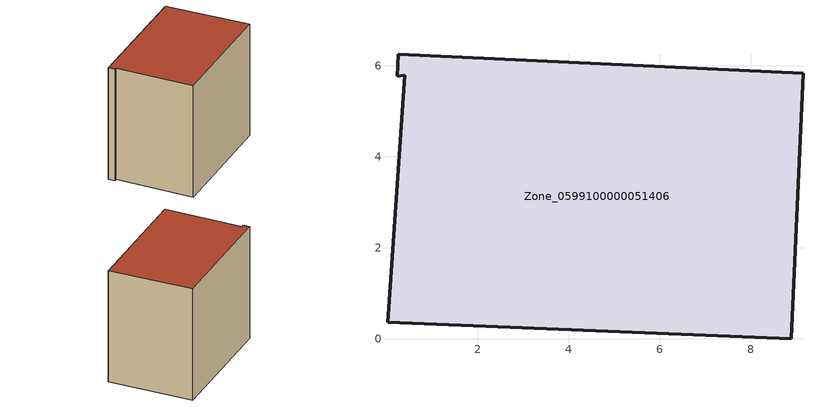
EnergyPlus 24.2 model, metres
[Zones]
Zone_0599100000051406
 floor ground (C_G): 8.89,0 0.02,0.37 0.39,5.79 0.23,5.77 0.25,6.26 9.15,5.84 z1.21
 wall outside (C_F): 8.89,0 9.15,5.84 0.25,6.26 0.23,5.77 0.39,5.79 0.02,0.37 8.89,0 z1.21:9.26
 roof outside (C_R): 0.02,0.37 8.89,0 9.15,5.84 0.25,6.26 0.23,5.77 0.39,5.79 z9.26
[BUILDING]
Pand.0599100000051406: North Axis=0; Terrain=City; Loads Convergence Tolerance Value=0.04; Temperature Convergence Tolerance Value=0.4; Solar Distribution=FullExterior; Maximum Number of Warmup Days=25; Minimum Number of Warmup Days=1
[Site:Location]
Rotterdam.The.Hague.AP_ZH_NLD Design_Conditions: Latitude=51.96; Longitude=4.45; Time Zone=1; Elevation=-4.5
[SITE:GROUNDTEMPERATURE:BUILDINGSURFACE]
18, 18, 18, 18, 18, 18, 18, 18, 18, 18, 18, 18
[MATERIAL] Thermal Absorptance=0.9; Solar Absorptance=0.7; Visible Absorptance=0.7
Name | Roughness | Thickness | Conductivity | Density | Specific Heat
G.TI.1965-1974 | MediumSmooth | 0.15 | 0.882353 | 540 | 1210
F.TI.1965-1974 | Rough | 0.3 | 0.697674 | 1920 | 840
R.TI.1965-1974 | MediumRough | 0.2 | 0.232558 | 1500 | 1000
[CONSTRUCTION]
C_G: G.TI.1965-1974
C_F: F.TI.1965-1974
C_R: R.TI.1965-1974
[ZONE]
Zone_0599100000051406: Type=1; Multiplier=1; Ceiling Height=Autocalculate; Volume=Autocalculate; Floor Area=autocalculate; Part of Total Floor Area=Yes
[ZONEINFILTRATION:DESIGNFLOWRATE]
Infil_Zone_0599100000051406: Zone or ZoneList or Space or SpaceList=Zone_0599100000051406; Schedule=AlwaysOn; Design Flow Rate Calculation Method=Flow/Area; Flow Rate per Floor Area=0.003; Constant Term Coefficient=1; Temperature Term Coefficient=0; Velocity Term Coefficient=0; Velocity Squared Term Coefficient=0
[HVACTEMPLATE:ZONE:IDEALLOADSAIRSYSTEM]
Zone_0599100000051406: Maximum Heating Supply Air Temperature=50; Minimum Cooling Supply Air Temperature=13; Maximum Heating Supply Air Humidity Ratio=0.0156; Minimum Cooling Supply Air Humidity Ratio=0.0077; Heating Limit=NoLimit; Cooling Limit=NoLimit; Dehumidification Control Type=ConstantSensibleHeatRatio; Cooling Sensible Heat Ratio=0.7; Dehumidification Setpoint=60; Humidification Control Type=None; Humidification Setpoint=30; Outdoor Air Method=None; Outdoor Air Flow Rate per Person=0.00944; Outdoor Air Flow Rate per Zone Floor Area=0; Outdoor Air Flow Rate per Zone=0; Demand Controlled Ventilation Type=None; Outdoor Air Economizer Type=NoEconomizer; Heat Recovery Type=None; Sensible Heat Recovery Effectiveness=0.7; Latent Heat Recovery Effectiveness=0.65
[ZONECONTROL:THERMOSTAT]
ThermostatControl_Zone_0599100000051406: Zone or ZoneList=Zone_0599100000051406; Control Type Schedule=DualSetpointControlType; Control 1=Thermostat_Zone_0599100000051406; Temperature Difference Between Cutout And Setpoint=0
[THERMOSTATSETPOINT:DUALSETPOINT]
Thermostat_Zone_0599100000051406: Heating Setpoint Temperature Schedule=HeatingSetpoint_Zone_0599100000051406; Cooling Setpoint Temperature Schedule=CoolingSetpoint_Zone_0599100000051406
[SCHEDULE:COMPACT]
HeatingSetpoint_Zone_0599100000051406: Through: 12/31, For: AllDays, Until: 24:00, 21
CoolingSetpoint_Zone_0599100000051406: Through: 12/31, For: AllDays, Until: 24:00, 24
DualSetpointControlType: Through: 12/31, For: AllDays, Until: 24:00, 4
AlwaysOn: Through: 12/31, For: AllDays, Until: 24:00, 1
